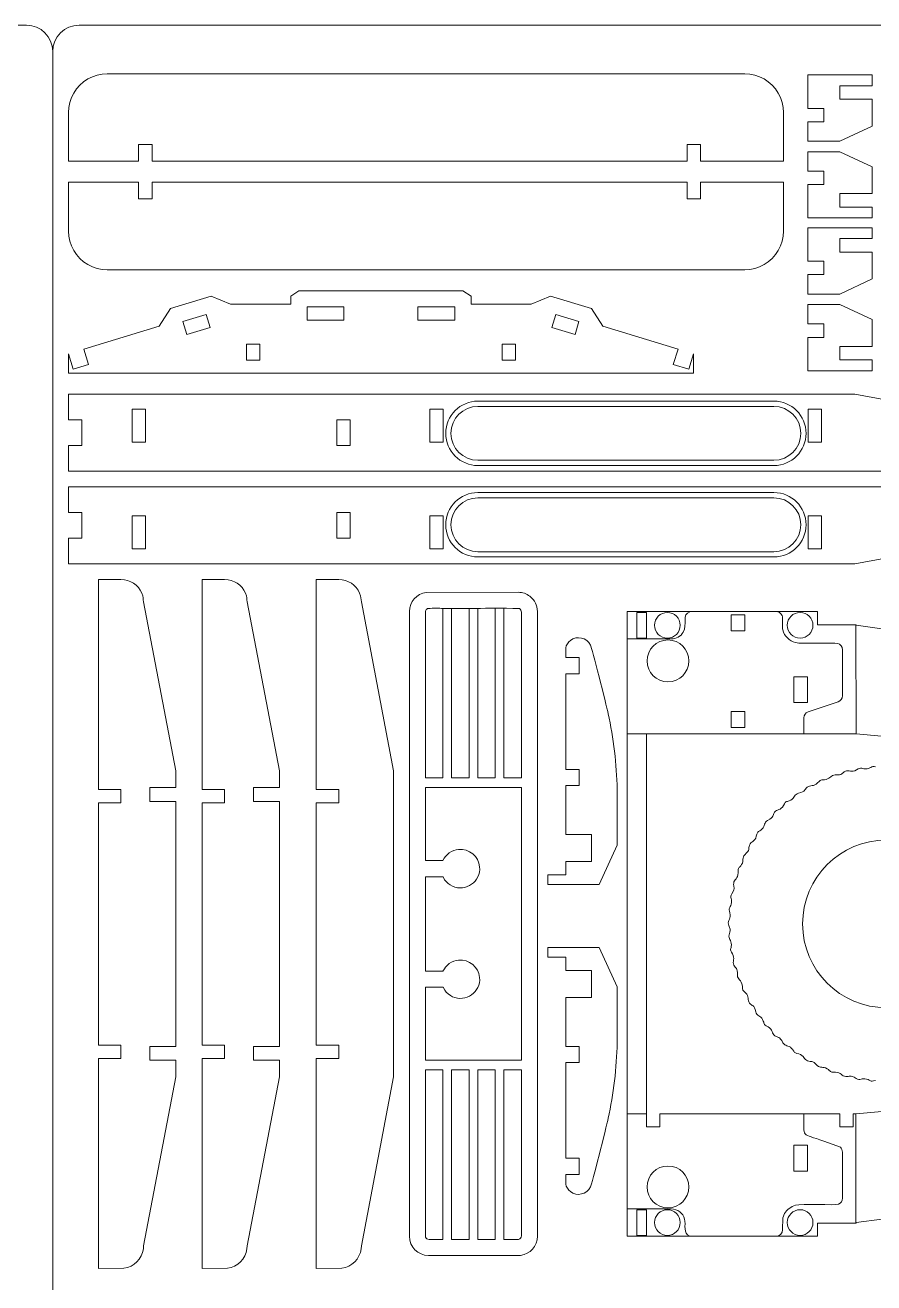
# Model space of a CAD drawing. Header units: centimetres. Extents: x -10 to 98, y 3 to 108.
# Drawn here: x 23.57 to 42.75, y 79.47 to 107.92 of the extents above; entities that cross this region are included whole.
import ezdxf

# ---------------------------------------------------------------- set-up
doc = ezdxf.new("R2010")
doc.units = ezdxf.units.CM
doc.header["$MEASUREMENT"] = 0
doc.layers.add('Camada 1', color=7, linetype='Continuous')

msp = doc.modelspace()

# ---------------------------------------------------------------- linework, layer by layer
at = {"layer": 'Camada 1', "color": 5, "lineweight": 9}
for points in [[(-9.72288, 107.91719), (-9.72288, 107.91719), (23.59712, 107.91719), (23.59712, 107.91719)], [(24.19213, 107.32219), (24.19213, 107.64944), (23.92438, 107.91719), (23.59712, 107.91719)], [(24.78712, 107.91719), (24.45988, 107.91719), (24.19213, 107.64944), (24.19213, 107.32219)], [(24.78712, 107.91719), (24.78712, 107.91719), (58.10714, 107.91719), (58.10714, 107.91719)], [(24.19213, 107.32219), (24.19213, 107.32219), (24.19213, 56.15219), (24.19213, 56.15219)], [(24.19213, 56.15219), (24.19213, 56.15219), (24.19213, 107.32219), (24.19213, 107.32219)]]:
    msp.add_open_spline(points, degree=3, dxfattribs=at)
at = {"layer": 'Camada 1', "color": 3, "lineweight": 9}
for points in [[(24.98567, 106.70054), (24.98567, 106.70054), (24.89063, 106.63704), (24.89063, 106.63704)], [(25.08819, 106.7511), (25.08819, 106.7511), (24.98567, 106.70054), (24.98567, 106.70054)], [(25.19642, 106.78785), (25.19642, 106.78785), (25.08819, 106.7511), (25.08819, 106.7511)], [(25.30854, 106.81014), (25.30854, 106.81014), (25.19642, 106.78785), (25.19642, 106.78785)], [(25.42259, 106.81761), (25.42259, 106.81761), (25.30854, 106.81014), (25.30854, 106.81014)], [(39.83668, 106.81761), (39.83668, 106.81761), (25.42259, 106.81761), (25.42259, 106.81761)], [(39.95073, 106.81014), (39.95073, 106.81014), (39.83668, 106.81761), (39.83668, 106.81761)], [(40.06286, 106.78785), (40.06286, 106.78785), (39.95073, 106.81014), (39.95073, 106.81014)], [(40.17109, 106.7511), (40.17109, 106.7511), (40.06286, 106.78785), (40.06286, 106.78785)], [(40.2736, 106.70054), (40.2736, 106.70054), (40.17109, 106.7511), (40.17109, 106.7511)], [(40.36865, 106.63704), (40.36865, 106.63704), (40.2736, 106.70054), (40.2736, 106.70054)], [(42.71508, 106.79177), (42.71508, 106.79177), (41.25866, 106.79177), (41.25866, 106.79177)], [(41.25866, 106.79177), (41.25866, 106.79177), (41.25866, 106.03586), (41.25866, 106.03586)], [(42.71508, 106.5456), (42.71508, 106.5456), (42.71508, 106.79177), (42.71508, 106.79177)], [(24.72934, 106.47573), (24.72934, 106.47573), (24.66583, 106.38069), (24.66583, 106.38069)], [(24.80469, 106.56168), (24.80469, 106.56168), (24.72934, 106.47573), (24.72934, 106.47573)], [(24.89063, 106.63704), (24.89063, 106.63704), (24.80469, 106.56168), (24.80469, 106.56168)], [(40.45459, 106.56168), (40.45459, 106.56168), (40.36865, 106.63704), (40.36865, 106.63704)], [(40.52995, 106.47573), (40.52995, 106.47573), (40.45459, 106.56168), (40.45459, 106.56168)], [(40.59346, 106.38069), (40.59346, 106.38069), (40.52995, 106.47573), (40.52995, 106.47573)], [(41.98687, 106.24218), (41.98687, 106.24218), (41.98687, 106.5456), (41.98687, 106.5456)], [(41.98687, 106.5456), (41.98687, 106.5456), (42.71508, 106.5456), (42.71508, 106.5456)], [(24.57853, 106.16993), (24.57853, 106.16993), (24.55623, 106.05782), (24.55623, 106.05782)], [(24.61526, 106.27817), (24.61526, 106.27817), (24.57853, 106.16993), (24.57853, 106.16993)], [(24.66583, 106.38069), (24.66583, 106.38069), (24.61526, 106.27817), (24.61526, 106.27817)], [(40.64402, 106.27817), (40.64402, 106.27817), (40.59346, 106.38069), (40.59346, 106.38069)], [(40.68075, 106.16993), (40.68075, 106.16993), (40.64402, 106.27817), (40.64402, 106.27817)], [(40.70306, 106.05782), (40.70306, 106.05782), (40.68075, 106.16993), (40.68075, 106.16993)], [(42.71508, 106.24218), (42.71508, 106.24218), (41.98687, 106.24218), (41.98687, 106.24218)], [(42.71508, 105.63534), (42.71508, 105.63534), (42.71508, 106.24218), (42.71508, 106.24218)], [(24.55623, 106.05782), (24.55623, 106.05782), (24.54876, 105.94376), (24.54876, 105.94376)], [(24.54876, 105.94376), (24.54876, 105.94376), (24.54876, 104.8398), (24.54876, 104.8398)], [(40.71054, 105.94376), (40.71054, 105.94376), (40.70306, 106.05782), (40.70306, 106.05782)], [(40.71054, 104.8398), (40.71054, 104.8398), (40.71054, 105.94376), (40.71054, 105.94376)], [(41.25866, 106.03586), (41.25866, 106.03586), (41.62277, 106.03586), (41.62277, 106.03586)], [(41.62277, 106.03586), (41.62277, 106.03586), (41.62277, 105.73244), (41.62277, 105.73244)], [(41.25866, 105.73244), (41.25866, 105.73244), (41.25866, 105.29309), (41.25866, 105.29309)], [(41.62277, 105.73244), (41.62277, 105.73244), (41.25866, 105.73244), (41.25866, 105.73244)], [(41.98687, 105.29309), (41.98687, 105.29309), (42.71508, 105.63534), (42.71508, 105.63534)], [(41.25866, 105.29309), (41.25866, 105.29309), (41.98687, 105.29309), (41.98687, 105.29309)], [(26.1331, 104.8398), (26.1331, 104.8398), (26.1331, 105.21555), (26.1331, 105.21555)], [(26.1331, 105.21555), (26.1331, 105.21555), (26.43651, 105.21555), (26.43651, 105.21555)], [(26.43651, 105.21555), (26.43651, 105.21555), (26.43651, 104.8398), (26.43651, 104.8398)], [(38.53548, 104.8398), (38.53548, 104.8398), (38.53548, 105.21555), (38.53548, 105.21555)], [(38.53548, 105.21555), (38.53548, 105.21555), (38.8389, 105.21555), (38.8389, 105.21555)], [(38.8389, 105.21555), (38.8389, 105.21555), (38.8389, 104.8398), (38.8389, 104.8398)], [(41.25866, 104.61598), (41.25866, 104.61598), (41.25866, 105.05533), (41.25866, 105.05533)], [(41.25866, 105.05533), (41.25866, 105.05533), (41.98687, 105.05533), (41.98687, 105.05533)], [(41.98687, 105.05533), (41.98687, 105.05533), (42.71508, 104.71307), (42.71508, 104.71307)], [(24.54876, 104.8398), (24.54876, 104.8398), (26.1331, 104.8398), (26.1331, 104.8398)], [(26.43651, 104.8398), (26.43651, 104.8398), (38.53548, 104.8398), (38.53548, 104.8398)], [(38.8389, 104.8398), (38.8389, 104.8398), (40.71054, 104.8398), (40.71054, 104.8398)], [(42.71508, 104.71307), (42.71508, 104.71307), (42.71508, 104.10623), (42.71508, 104.10623)], [(41.62277, 104.61598), (41.62277, 104.61598), (41.25866, 104.61598), (41.25866, 104.61598)], [(41.62277, 104.31255), (41.62277, 104.31255), (41.62277, 104.61598), (41.62277, 104.61598)], [(24.54876, 103.25985), (24.54876, 103.25985), (24.54876, 104.3638), (24.54876, 104.3638)], [(24.54876, 104.3638), (24.54876, 104.3638), (26.1331, 104.3638), (26.1331, 104.3638)], [(26.1331, 104.3638), (26.1331, 104.3638), (26.1331, 103.98806), (26.1331, 103.98806)], [(26.43651, 103.98806), (26.43651, 103.98806), (26.43651, 104.3638), (26.43651, 104.3638)], [(26.43651, 104.3638), (26.43651, 104.3638), (38.53548, 104.3638), (38.53548, 104.3638)], [(38.53548, 104.3638), (38.53548, 104.3638), (38.53548, 103.98806), (38.53548, 103.98806)], [(38.8389, 104.3638), (38.8389, 104.3638), (40.71054, 104.3638), (40.71054, 104.3638)], [(38.8389, 103.98806), (38.8389, 103.98806), (38.8389, 104.3638), (38.8389, 104.3638)], [(40.71054, 104.3638), (40.71054, 104.3638), (40.71054, 103.25985), (40.71054, 103.25985)], [(41.25866, 103.55664), (41.25866, 103.55664), (41.25866, 104.31255), (41.25866, 104.31255)], [(41.25866, 104.31255), (41.25866, 104.31255), (41.62277, 104.31255), (41.62277, 104.31255)], [(26.1331, 103.98806), (26.1331, 103.98806), (26.43651, 103.98806), (26.43651, 103.98806)], [(38.53548, 103.98806), (38.53548, 103.98806), (38.8389, 103.98806), (38.8389, 103.98806)], [(42.71508, 104.10623), (42.71508, 104.10623), (41.98687, 104.10623), (41.98687, 104.10623)], [(41.98687, 104.10623), (41.98687, 104.10623), (41.98687, 103.80281), (41.98687, 103.80281)], [(42.71508, 103.55664), (42.71508, 103.55664), (41.25866, 103.55664), (41.25866, 103.55664)], [(41.98687, 103.80281), (41.98687, 103.80281), (42.71508, 103.80281), (42.71508, 103.80281)], [(42.71508, 103.80281), (42.71508, 103.80281), (42.71508, 103.55664), (42.71508, 103.55664)], [(24.55623, 103.14579), (24.55623, 103.14579), (24.54876, 103.25985), (24.54876, 103.25985)], [(40.71054, 103.25985), (40.71054, 103.25985), (40.70306, 103.14579), (40.70306, 103.14579)], [(42.71508, 103.33528), (42.71508, 103.33528), (41.25866, 103.33528), (41.25866, 103.33528)], [(41.25866, 103.33528), (41.25866, 103.33528), (41.25866, 102.57936), (41.25866, 102.57936)], [(42.71508, 103.0891), (42.71508, 103.0891), (42.71508, 103.33528), (42.71508, 103.33528)], [(24.57853, 103.03368), (24.57853, 103.03368), (24.55623, 103.14579), (24.55623, 103.14579)], [(24.61526, 102.92544), (24.61526, 102.92544), (24.57853, 103.03368), (24.57853, 103.03368)], [(40.68075, 103.03368), (40.68075, 103.03368), (40.64402, 102.92544), (40.64402, 102.92544)], [(40.70306, 103.14579), (40.70306, 103.14579), (40.68075, 103.03368), (40.68075, 103.03368)], [(41.98687, 102.78569), (41.98687, 102.78569), (41.98687, 103.0891), (41.98687, 103.0891)], [(41.98687, 103.0891), (41.98687, 103.0891), (42.71508, 103.0891), (42.71508, 103.0891)], [(24.66583, 102.82292), (24.66583, 102.82292), (24.61526, 102.92544), (24.61526, 102.92544)], [(24.72934, 102.72788), (24.72934, 102.72788), (24.66583, 102.82292), (24.66583, 102.82292)], [(24.80469, 102.64193), (24.80469, 102.64193), (24.72934, 102.72788), (24.72934, 102.72788)], [(40.52995, 102.72788), (40.52995, 102.72788), (40.45459, 102.64193), (40.45459, 102.64193)], [(40.59346, 102.82292), (40.59346, 102.82292), (40.52995, 102.72788), (40.52995, 102.72788)], [(40.64402, 102.92544), (40.64402, 102.92544), (40.59346, 102.82292), (40.59346, 102.82292)], [(42.71508, 102.78569), (42.71508, 102.78569), (41.98687, 102.78569), (41.98687, 102.78569)], [(42.71508, 102.17885), (42.71508, 102.17885), (42.71508, 102.78569), (42.71508, 102.78569)], [(24.89063, 102.56657), (24.89063, 102.56657), (24.80469, 102.64193), (24.80469, 102.64193)], [(24.98567, 102.50307), (24.98567, 102.50307), (24.89063, 102.56657), (24.89063, 102.56657)], [(25.08819, 102.45251), (25.08819, 102.45251), (24.98567, 102.50307), (24.98567, 102.50307)], [(25.19642, 102.41576), (25.19642, 102.41576), (25.08819, 102.45251), (25.08819, 102.45251)], [(25.30854, 102.39347), (25.30854, 102.39347), (25.19642, 102.41576), (25.19642, 102.41576)], [(40.06286, 102.41576), (40.06286, 102.41576), (39.95073, 102.39347), (39.95073, 102.39347)], [(40.17109, 102.45251), (40.17109, 102.45251), (40.06286, 102.41576), (40.06286, 102.41576)], [(40.2736, 102.50307), (40.2736, 102.50307), (40.17109, 102.45251), (40.17109, 102.45251)], [(40.36865, 102.56657), (40.36865, 102.56657), (40.2736, 102.50307), (40.2736, 102.50307)], [(40.45459, 102.64193), (40.45459, 102.64193), (40.36865, 102.56657), (40.36865, 102.56657)], [(41.25866, 102.57936), (41.25866, 102.57936), (41.62277, 102.57936), (41.62277, 102.57936)], [(41.62277, 102.57936), (41.62277, 102.57936), (41.62277, 102.27594), (41.62277, 102.27594)], [(25.42259, 102.386), (25.42259, 102.386), (25.30854, 102.39347), (25.30854, 102.39347)], [(39.83668, 102.386), (39.83668, 102.386), (25.42259, 102.386), (25.42259, 102.386)], [(39.95073, 102.39347), (39.95073, 102.39347), (39.83668, 102.386), (39.83668, 102.386)], [(41.25866, 102.27594), (41.25866, 102.27594), (41.25866, 101.83659), (41.25866, 101.83659)], [(41.62277, 102.27594), (41.62277, 102.27594), (41.25866, 102.27594), (41.25866, 102.27594)], [(41.98687, 101.83659), (41.98687, 101.83659), (42.71508, 102.17885), (42.71508, 102.17885)], [(29.75879, 101.91), (29.75879, 101.91), (29.57673, 101.78862), (29.57673, 101.78862)], [(33.46579, 101.91), (33.46579, 101.91), (29.75879, 101.91), (29.75879, 101.91)], [(33.64787, 101.78862), (33.64787, 101.78862), (33.46579, 101.91), (33.46579, 101.91)], [(41.25866, 101.83659), (41.25866, 101.83659), (41.98687, 101.83659), (41.98687, 101.83659)], [(27.77735, 101.78981), (27.77735, 101.78981), (26.85626, 101.50777), (26.85626, 101.50777)], [(28.21411, 101.60654), (28.21411, 101.60654), (27.77735, 101.78981), (27.77735, 101.78981)], [(29.57673, 101.60654), (29.57673, 101.60654), (28.21411, 101.60654), (28.21411, 101.60654)], [(29.57673, 101.78862), (29.57673, 101.78862), (29.57673, 101.60654), (29.57673, 101.60654)], [(33.64787, 101.60654), (33.64787, 101.60654), (33.64787, 101.78862), (33.64787, 101.78862)], [(35.00929, 101.60654), (35.00929, 101.60654), (33.64787, 101.60654), (33.64787, 101.60654)], [(35.44602, 101.78981), (35.44602, 101.78981), (35.00929, 101.60654), (35.00929, 101.60654)], [(36.36832, 101.50777), (36.36832, 101.50777), (35.44602, 101.78981), (35.44602, 101.78981)], [(41.25866, 101.15948), (41.25866, 101.15948), (41.25866, 101.59883), (41.25866, 101.59883)], [(41.25866, 101.59883), (41.25866, 101.59883), (41.98687, 101.59883), (41.98687, 101.59883)], [(41.98687, 101.59883), (41.98687, 101.59883), (42.71508, 101.25657), (42.71508, 101.25657)], [(26.85626, 101.50777), (26.85626, 101.50777), (26.59683, 101.11148), (26.59683, 101.11148)], [(36.62775, 101.11148), (36.62775, 101.11148), (36.36832, 101.50777), (36.36832, 101.50777)], [(26.59683, 101.11148), (26.59683, 101.11148), (24.89624, 100.59143), (24.89624, 100.59143)], [(38.32714, 100.59143), (38.32714, 100.59143), (36.62775, 101.11148), (36.62775, 101.11148)], [(41.62277, 101.15948), (41.62277, 101.15948), (41.25866, 101.15948), (41.25866, 101.15948)], [(41.62277, 100.85605), (41.62277, 100.85605), (41.62277, 101.15948), (41.62277, 101.15948)], [(42.71508, 101.25657), (42.71508, 101.25657), (42.71508, 100.64973), (42.71508, 100.64973)], [(41.25866, 100.10014), (41.25866, 100.10014), (41.25866, 100.85605), (41.25866, 100.85605)], [(41.25866, 100.85605), (41.25866, 100.85605), (41.62277, 100.85605), (41.62277, 100.85605)], [(24.54876, 100.48552), (24.54876, 100.48552), (24.54876, 100.04758), (24.54876, 100.04758)], [(24.65467, 100.13684), (24.65467, 100.13684), (24.54876, 100.48552), (24.54876, 100.48552)], [(24.89624, 100.59143), (24.89624, 100.59143), (25.00334, 100.24394), (25.00334, 100.24394)], [(38.22123, 100.24394), (38.22123, 100.24394), (38.32714, 100.59143), (38.32714, 100.59143)], [(38.67583, 100.48552), (38.67583, 100.48552), (38.56871, 100.13684), (38.56871, 100.13684)], [(38.67583, 100.04758), (38.67583, 100.04758), (38.67583, 100.48552), (38.67583, 100.48552)], [(42.71508, 100.64973), (42.71508, 100.64973), (41.98687, 100.64973), (41.98687, 100.64973)], [(41.98687, 100.64973), (41.98687, 100.64973), (41.98687, 100.34632), (41.98687, 100.34632)], [(25.00334, 100.24394), (25.00334, 100.24394), (24.65467, 100.13684), (24.65467, 100.13684)], [(38.56871, 100.13684), (38.56871, 100.13684), (38.22123, 100.24394), (38.22123, 100.24394)], [(41.98687, 100.34632), (41.98687, 100.34632), (42.71508, 100.34632), (42.71508, 100.34632)], [(42.71508, 100.34632), (42.71508, 100.34632), (42.71508, 100.10014), (42.71508, 100.10014)], [(24.54876, 100.04758), (24.54876, 100.04758), (38.67583, 100.04758), (38.67583, 100.04758)], [(42.71508, 100.10014), (42.71508, 100.10014), (41.25866, 100.10014), (41.25866, 100.10014)], [(24.54876, 98.99204), (24.54876, 98.99204), (24.54876, 99.57158), (24.54876, 99.57158)], [(24.54876, 99.57158), (24.54876, 99.57158), (42.32801, 99.57158), (42.32801, 99.57158)], [(42.32801, 99.57158), (42.32801, 99.57158), (49.38378, 98.26491), (49.38378, 98.26491)], [(33.80447, 99.29488), (33.46935, 99.29488), (33.19517, 99.0207), (33.19517, 98.6856)], [(40.49463, 99.29488), (40.49463, 99.29488), (33.80447, 99.29488), (33.80447, 99.29488)], [(41.10391, 98.6856), (41.10391, 99.0207), (40.82974, 99.29488), (40.49463, 99.29488)], [(24.85221, 98.99204), (24.85221, 98.99204), (24.54876, 98.99204), (24.54876, 98.99204)], [(24.85221, 98.41128), (24.85221, 98.41128), (24.85221, 98.99204), (24.85221, 98.99204)], [(33.19517, 98.6856), (33.19517, 98.3505), (33.46935, 98.07632), (33.80447, 98.07632)], [(40.49463, 98.07632), (40.82974, 98.07632), (41.10391, 98.3505), (41.10391, 98.6856)], [(24.54876, 97.83054), (24.54876, 97.83054), (24.54876, 98.41128), (24.54876, 98.41128)], [(24.54876, 98.41128), (24.54876, 98.41128), (24.85221, 98.41128), (24.85221, 98.41128)], [(33.80447, 98.07632), (33.80447, 98.07632), (40.49463, 98.07632), (40.49463, 98.07632)], [(46.17662, 97.83054), (46.17662, 97.83054), (24.54876, 97.83054), (24.54876, 97.83054)], [(46.17662, 97.47354), (46.17662, 97.47354), (24.54876, 97.47354), (24.54876, 97.47354)], [(24.54876, 97.47354), (24.54876, 97.47354), (24.54876, 96.89279), (24.54876, 96.89279)], [(33.80447, 97.22776), (33.46935, 97.22776), (33.19517, 96.95358), (33.19517, 96.61848)], [(33.80447, 97.22776), (33.80447, 97.22776), (40.49463, 97.22776), (40.49463, 97.22776)], [(41.10391, 96.61848), (41.10391, 96.95358), (40.82974, 97.22776), (40.49463, 97.22776)], [(42.32801, 95.7325), (42.32801, 95.7325), (49.38378, 97.03916), (49.38378, 97.03916)], [(24.54876, 96.89279), (24.54876, 96.89279), (24.85221, 96.89279), (24.85221, 96.89279)], [(24.85221, 96.89279), (24.85221, 96.89279), (24.85221, 96.31204), (24.85221, 96.31204)], [(33.19517, 96.61848), (33.19517, 96.28337), (33.46935, 96.0092), (33.80447, 96.0092)], [(40.49463, 96.0092), (40.82974, 96.0092), (41.10391, 96.28337), (41.10391, 96.61848)], [(24.85221, 96.31204), (24.85221, 96.31204), (24.54876, 96.31204), (24.54876, 96.31204)], [(24.54876, 96.31204), (24.54876, 96.31204), (24.54876, 95.7325), (24.54876, 95.7325)], [(40.49463, 96.0092), (40.49463, 96.0092), (33.80447, 96.0092), (33.80447, 96.0092)], [(24.54876, 95.7325), (24.54876, 95.7325), (42.32801, 95.7325), (42.32801, 95.7325)], [(25.73508, 95.38239), (25.73508, 95.38239), (25.22533, 95.38239), (25.22533, 95.38239)], [(25.22533, 95.38239), (25.22533, 95.38239), (25.22533, 90.63325), (25.22533, 90.63325)], [(26.20602, 95.06771), (26.1259, 95.26111), (25.94541, 95.3755), (25.73508, 95.38239)], [(28.07826, 95.38239), (28.07826, 95.38239), (27.56851, 95.38239), (27.56851, 95.38239)], [(27.56851, 95.38239), (27.56851, 95.38239), (27.56851, 90.63325), (27.56851, 90.63325)], [(28.5492, 95.06771), (28.46908, 95.26111), (28.28859, 95.3755), (28.07826, 95.38239)], [(30.65886, 95.38239), (30.65886, 95.38239), (30.14911, 95.38239), (30.14911, 95.38239)], [(30.14911, 95.38239), (30.14911, 95.38239), (30.14911, 90.63325), (30.14911, 90.63325)], [(31.1298, 95.06771), (31.04969, 95.2611), (30.86918, 95.3755), (30.65886, 95.38239)], [(26.24484, 94.87264), (26.23559, 94.94511), (26.24209, 94.98068), (26.20602, 95.06771)], [(28.58801, 94.87264), (28.57877, 94.94511), (28.58526, 94.98068), (28.5492, 95.06771)], [(31.1686, 94.87264), (31.15937, 94.94509), (31.16583, 94.98071), (31.1298, 95.06771)], [(32.63311, 95.08756), (32.41724, 95.05802), (32.26054, 94.87961), (32.25348, 94.65438)], [(34.71213, 95.09112), (34.71213, 95.09112), (32.63311, 95.08756), (32.63311, 95.08756)], [(34.97869, 95.00068), (34.88985, 95.06066), (34.82294, 95.08767), (34.71213, 95.09112)], [(26.97303, 91.04955), (26.97303, 91.04955), (26.24484, 94.87264), (26.24484, 94.87264)], [(29.31621, 91.04955), (29.31621, 91.04955), (28.58801, 94.87264), (28.58801, 94.87264)], [(31.8968, 91.04955), (31.8968, 91.04955), (31.1686, 94.87264), (31.1686, 94.87264)], [(35.15006, 94.65438), (35.14362, 94.80871), (35.09013, 94.90165), (34.97869, 95.00068)], [(32.25348, 94.65438), (32.25348, 94.65438), (32.25348, 80.52731), (32.25348, 80.52731)], [(35.15006, 80.52731), (35.15006, 80.52731), (35.15006, 94.65438), (35.15006, 94.65438)], [(37.17632, 80.52688), (37.17632, 80.52688), (37.17637, 94.65406), (37.17637, 94.65406)], [(37.17637, 94.65406), (37.17637, 94.65406), (41.47705, 94.65421), (41.47705, 94.65421)], [(41.47705, 94.65421), (41.47705, 94.65421), (41.47705, 94.35564), (41.47705, 94.35564)], [(41.47705, 94.35564), (41.47705, 94.35564), (42.3509, 94.35564), (42.3509, 94.35564)], [(42.3509, 94.35564), (42.3509, 94.35564), (42.3509, 94.34653), (42.3509, 94.34653)], [(42.3509, 94.34653), (42.3509, 94.34653), (42.93637, 94.26636), (42.93637, 94.26636)], [(35.89333, 94.0004), (35.84827, 93.96436), (35.79772, 93.88703), (35.78857, 93.8328)], [(36.34917, 93.89611), (36.26758, 94.0667), (36.04099, 94.11852), (35.89333, 94.0004)], [(36.75108, 92.34507), (36.70476, 92.55952), (36.37458, 93.84301), (36.34917, 93.89611)], [(35.78857, 93.61363), (35.78857, 93.61363), (35.78857, 93.8328), (35.78857, 93.8328)], [(36.09198, 93.61363), (36.09198, 93.61363), (35.78857, 93.61363), (35.78857, 93.61363)], [(36.09198, 93.24953), (36.09198, 93.24953), (36.09198, 93.61363), (36.09198, 93.61363)], [(35.78857, 91.08175), (35.78857, 91.08175), (35.78857, 93.24953), (35.78857, 93.24953)], [(35.78857, 93.24953), (35.78857, 93.24953), (36.09198, 93.24953), (36.09198, 93.24953)], [(36.95166, 90.63896), (36.94239, 91.19227), (36.86795, 91.80407), (36.75108, 92.34507)], [(37.61324, 83.29409), (37.61324, 83.29409), (37.61324, 91.88719), (37.61324, 91.88719)], [(37.61324, 91.88719), (37.61324, 91.88719), (42.35096, 91.887), (42.35096, 91.887)], [(42.35096, 91.887), (42.35096, 91.887), (47.10343, 91.45316), (47.10343, 91.45316)], [(26.97303, 90.67452), (26.97303, 90.67452), (26.97303, 91.04955), (26.97303, 91.04955)], [(29.31621, 90.67452), (29.31621, 90.67452), (29.31621, 91.04955), (29.31621, 91.04955)], [(31.8968, 84.13155), (31.8968, 84.13155), (31.8968, 91.04955), (31.8968, 91.04955)], [(36.09198, 91.08175), (36.09198, 91.08175), (35.78857, 91.08175), (35.78857, 91.08175)], [(36.09198, 90.71765), (36.09198, 90.71765), (36.09198, 91.08175), (36.09198, 91.08175)], [(25.22533, 90.63325), (25.22533, 90.63325), (25.73508, 90.63325), (25.73508, 90.63325)], [(25.73508, 90.63325), (25.73508, 90.63325), (25.73508, 90.32982), (25.73508, 90.32982)], [(26.39047, 90.67452), (26.39047, 90.67452), (26.97303, 90.67452), (26.97303, 90.67452)], [(26.39047, 90.36017), (26.39047, 90.36017), (26.39047, 90.67452), (26.39047, 90.67452)], [(27.56851, 90.63325), (27.56851, 90.63325), (28.07826, 90.63325), (28.07826, 90.63325)], [(28.07826, 90.63325), (28.07826, 90.63325), (28.07826, 90.32982), (28.07826, 90.32982)], [(28.73365, 90.67452), (28.73365, 90.67452), (29.31621, 90.67452), (29.31621, 90.67452)], [(28.73365, 90.36017), (28.73365, 90.36017), (28.73365, 90.67452), (28.73365, 90.67452)], [(30.14911, 90.63325), (30.14911, 90.63325), (30.65886, 90.63325), (30.65886, 90.63325)], [(30.65886, 90.63325), (30.65886, 90.63325), (30.65886, 90.32982), (30.65886, 90.32982)], [(32.61764, 89.02307), (32.61764, 89.02307), (32.61764, 90.67487), (32.61764, 90.67487)], [(32.61764, 90.67487), (32.61764, 90.67487), (34.7859, 90.67487), (34.7859, 90.67487)], [(34.7859, 90.67487), (34.7859, 90.67487), (34.7859, 84.50683), (34.7859, 84.50683)], [(35.78857, 89.61208), (35.78857, 89.61208), (35.78857, 90.71765), (35.78857, 90.71765)], [(35.78857, 90.71765), (35.78857, 90.71765), (36.09198, 90.71765), (36.09198, 90.71765)], [(36.95166, 90.63896), (36.95166, 90.63896), (36.95371, 89.36935), (36.95371, 89.36935)], [(25.73508, 90.32982), (25.73508, 90.32982), (25.22533, 90.32982), (25.22533, 90.32982)], [(25.22533, 90.32982), (25.22533, 90.32982), (25.22533, 84.85127), (25.22533, 84.85127)], [(26.97303, 90.36017), (26.97303, 90.36017), (26.39047, 90.36017), (26.39047, 90.36017)], [(26.97303, 84.82092), (26.97303, 84.82092), (26.97303, 90.36017), (26.97303, 90.36017)], [(28.07826, 90.32982), (28.07826, 90.32982), (27.56851, 90.32982), (27.56851, 90.32982)], [(27.56851, 90.32982), (27.56851, 90.32982), (27.56851, 84.85127), (27.56851, 84.85127)], [(29.31621, 90.36017), (29.31621, 90.36017), (28.73365, 90.36017), (28.73365, 90.36017)], [(29.31621, 84.82092), (29.31621, 84.82092), (29.31621, 90.36017), (29.31621, 90.36017)], [(30.65886, 90.32982), (30.65886, 90.32982), (30.14911, 90.32982), (30.14911, 90.32982)], [(30.14911, 90.32982), (30.14911, 90.32982), (30.14911, 84.85127), (30.14911, 84.85127)], [(36.37113, 89.61208), (36.37113, 89.61208), (35.78857, 89.61208), (35.78857, 89.61208)], [(36.37113, 89.00524), (36.37113, 89.00524), (36.37113, 89.61208), (36.37113, 89.61208)], [(36.95371, 89.36935), (36.95371, 89.36935), (36.54589, 88.48335), (36.54589, 88.48335)], [(33.15674, 89.198), (33.07182, 89.12966), (33.0643, 89.10805), (33.01155, 89.02425)], [(33.36856, 89.27654), (33.30367, 89.27067), (33.20994, 89.23551), (33.15674, 89.198)], [(33.84339, 88.88145), (33.821, 89.11819), (33.6062, 89.29806), (33.36856, 89.27654)], [(33.01155, 89.02425), (33.01155, 89.02425), (32.61764, 89.02307), (32.61764, 89.02307)], [(33.22575, 88.44471), (33.52737, 88.30504), (33.87476, 88.54991), (33.84339, 88.88145)], [(35.78857, 88.70182), (35.78857, 88.70182), (35.78857, 89.00524), (35.78857, 89.00524)], [(35.78857, 89.00524), (35.78857, 89.00524), (36.37113, 89.00524), (36.37113, 89.00524)], [(32.61764, 86.52159), (32.61764, 86.52159), (32.61764, 88.65891), (32.61764, 88.65891)], [(32.61764, 88.65891), (32.61764, 88.65891), (33.01512, 88.65891), (33.01512, 88.65891)], [(33.01512, 88.65891), (33.01512, 88.65891), (33.05201, 88.5887), (33.05201, 88.5887)], [(33.05201, 88.5887), (33.08929, 88.53604), (33.16722, 88.47181), (33.22575, 88.44471)], [(35.38806, 88.48335), (35.38806, 88.48335), (35.38806, 88.70182), (35.38806, 88.70182)], [(35.38806, 88.70182), (35.38806, 88.70182), (35.78857, 88.70182), (35.78857, 88.70182)], [(36.54589, 88.48335), (36.54589, 88.48335), (35.38806, 88.48335), (35.38806, 88.48335)], [(36.54589, 87.05534), (36.54589, 87.05534), (35.38806, 87.05534), (35.38806, 87.05534)], [(35.38806, 87.05534), (35.38806, 87.05534), (35.38806, 86.83687), (35.38806, 86.83687)], [(36.95371, 86.16933), (36.95371, 86.16933), (36.54589, 87.05534), (36.54589, 87.05534)], [(33.36856, 86.77388), (33.30411, 86.76805), (33.20947, 86.73279), (33.15674, 86.69534)], [(33.84219, 86.37996), (33.81958, 86.61661), (33.60583, 86.79535), (33.36856, 86.77388)], [(35.38806, 86.83687), (35.38806, 86.83687), (35.78857, 86.83687), (35.78857, 86.83687)], [(35.78857, 86.83687), (35.78857, 86.83687), (35.78857, 86.53345), (35.78857, 86.53345)], [(33.01275, 86.52159), (33.01275, 86.52159), (32.61764, 86.52159), (32.61764, 86.52159)], [(33.15674, 86.69534), (33.07389, 86.62794), (33.06457, 86.60391), (33.01275, 86.52159)], [(35.78857, 86.53345), (35.78857, 86.53345), (36.37113, 86.53345), (36.37113, 86.53345)], [(36.37113, 86.53345), (36.37113, 86.53345), (36.37113, 85.92661), (36.37113, 85.92661)], [(33.22695, 85.94441), (33.52704, 85.80674), (33.87366, 86.0508), (33.84219, 86.37996)], [(32.61764, 84.50683), (32.61764, 84.50683), (32.61764, 86.15743), (32.61764, 86.15743)], [(32.61764, 86.15743), (32.61764, 86.15743), (33.01631, 86.15743), (33.01631, 86.15743)], [(33.01631, 86.15743), (33.01631, 86.15743), (33.05321, 86.0884), (33.05321, 86.0884)], [(33.05321, 86.0884), (33.09069, 86.03585), (33.16828, 85.97133), (33.22695, 85.94441)], [(35.78857, 85.92661), (35.78857, 85.92661), (35.78857, 84.82104), (35.78857, 84.82104)], [(36.37113, 85.92661), (36.37113, 85.92661), (35.78857, 85.92661), (35.78857, 85.92661)], [(36.95166, 84.89972), (36.95166, 84.89972), (36.95371, 86.16933), (36.95371, 86.16933)], [(25.22533, 84.85127), (25.22533, 84.85127), (25.73508, 84.85127), (25.73508, 84.85127)], [(25.73508, 84.85127), (25.73508, 84.85127), (25.73508, 84.54784), (25.73508, 84.54784)], [(26.39047, 84.50658), (26.39047, 84.50658), (26.39047, 84.82092), (26.39047, 84.82092)], [(26.39047, 84.82092), (26.39047, 84.82092), (26.97303, 84.82092), (26.97303, 84.82092)], [(27.56851, 84.85127), (27.56851, 84.85127), (28.07826, 84.85127), (28.07826, 84.85127)], [(28.07826, 84.85127), (28.07826, 84.85127), (28.07826, 84.54784), (28.07826, 84.54784)], [(28.73365, 84.50658), (28.73365, 84.50658), (28.73365, 84.82092), (28.73365, 84.82092)], [(28.73365, 84.82092), (28.73365, 84.82092), (29.31621, 84.82092), (29.31621, 84.82092)], [(30.14911, 84.85127), (30.14911, 84.85127), (30.65886, 84.85127), (30.65886, 84.85127)], [(30.65886, 84.85127), (30.65886, 84.85127), (30.65886, 84.54784), (30.65886, 84.54784)], [(35.78857, 84.82104), (35.78857, 84.82104), (36.09198, 84.82104), (36.09198, 84.82104)], [(36.09198, 84.82104), (36.09198, 84.82104), (36.09198, 84.45694), (36.09198, 84.45694)], [(36.75108, 83.19362), (36.86795, 83.73462), (36.94239, 84.34642), (36.95166, 84.89972)], [(25.73508, 84.54784), (25.73508, 84.54784), (25.22533, 84.54784), (25.22533, 84.54784)], [(25.22533, 84.54784), (25.22533, 84.54784), (25.22533, 79.7987), (25.22533, 79.7987)], [(26.97303, 84.50658), (26.97303, 84.50658), (26.39047, 84.50658), (26.39047, 84.50658)], [(26.97303, 84.13155), (26.97303, 84.13155), (26.97303, 84.50658), (26.97303, 84.50658)], [(28.07826, 84.54784), (28.07826, 84.54784), (27.56851, 84.54784), (27.56851, 84.54784)], [(27.56851, 84.54784), (27.56851, 84.54784), (27.56851, 79.7987), (27.56851, 79.7987)], [(29.31621, 84.50658), (29.31621, 84.50658), (28.73365, 84.50658), (28.73365, 84.50658)], [(29.31621, 84.13155), (29.31621, 84.13155), (29.31621, 84.50658), (29.31621, 84.50658)], [(30.65886, 84.54784), (30.65886, 84.54784), (30.14911, 84.54784), (30.14911, 84.54784)], [(30.14911, 84.54784), (30.14911, 84.54784), (30.14911, 79.7987), (30.14911, 79.7987)], [(34.7859, 84.50683), (34.7859, 84.50683), (32.61764, 84.50683), (32.61764, 84.50683)], [(36.09198, 84.45694), (36.09198, 84.45694), (35.78857, 84.45694), (35.78857, 84.45694)], [(35.78857, 84.45694), (35.78857, 84.45694), (35.78857, 82.28916), (35.78857, 82.28916)], [(26.24484, 80.30845), (26.24484, 80.30845), (26.97303, 84.13155), (26.97303, 84.13155)], [(28.58801, 80.30845), (28.58801, 80.30845), (29.31621, 84.13155), (29.31621, 84.13155)], [(31.1686, 80.30845), (31.1686, 80.30845), (31.8968, 84.13155), (31.8968, 84.13155)], [(47.10343, 83.72795), (47.10343, 83.72795), (42.35096, 83.29412), (42.35096, 83.29412)], [(36.34917, 81.64257), (36.37458, 81.69567), (36.70476, 82.97917), (36.75108, 83.19362)], [(37.61324, 83.0028), (37.61324, 83.0028), (37.61324, 83.29409), (37.61324, 83.29409)], [(41.9868, 83.29409), (41.9868, 83.29409), (37.91667, 83.29409), (37.91667, 83.29409)], [(37.91667, 83.29409), (37.91667, 83.29409), (37.91667, 83.0028), (37.91667, 83.0028)], [(41.9868, 83.0028), (41.9868, 83.0028), (41.9868, 83.29409), (41.9868, 83.29409)], [(42.35096, 83.29412), (42.35096, 83.29412), (42.29027, 83.29412), (42.29027, 83.29412)], [(42.29027, 83.29412), (42.29027, 83.29412), (42.29027, 83.00283), (42.29027, 83.00283)], [(37.91667, 83.0028), (37.91667, 83.0028), (37.61324, 83.0028), (37.61324, 83.0028)], [(42.29027, 83.00283), (42.29027, 83.00283), (41.9868, 83.0028), (41.9868, 83.0028)], [(35.78857, 82.28916), (35.78857, 82.28916), (36.09198, 82.28916), (36.09198, 82.28916)], [(36.09198, 82.28916), (36.09198, 82.28916), (36.09198, 81.92506), (36.09198, 81.92506)], [(36.09198, 81.92506), (36.09198, 81.92506), (35.78857, 81.92506), (35.78857, 81.92506)], [(35.78857, 81.92506), (35.78857, 81.92506), (35.78857, 81.70588), (35.78857, 81.70588)], [(35.78857, 81.70588), (35.79772, 81.65165), (35.84827, 81.57433), (35.89333, 81.53828)], [(35.89333, 81.53828), (36.04099, 81.42016), (36.26758, 81.47199), (36.34917, 81.64257)], [(42.3509, 80.82545), (42.3509, 80.82545), (41.47705, 80.82545), (41.47705, 80.82545)], [(41.47705, 80.82545), (41.47705, 80.82545), (41.47705, 80.52688), (41.47705, 80.52688)], [(42.93637, 80.91476), (42.93637, 80.91476), (42.3509, 80.83553), (42.3509, 80.83553)], [(42.3509, 80.83553), (42.3509, 80.83553), (42.3509, 80.82545), (42.3509, 80.82545)], [(32.25348, 80.52731), (32.26126, 80.27869), (32.43998, 80.09838), (32.69023, 80.09056)], [(34.76925, 80.09413), (34.9881, 80.12181), (35.14059, 80.30017), (35.15006, 80.52731)], [(41.47705, 80.52688), (41.47705, 80.52688), (37.17632, 80.52688), (37.17632, 80.52688)], [(25.80162, 79.80306), (26.02815, 79.83288), (26.21065, 80.01538), (26.24047, 80.24192)], [(26.24047, 80.24192), (26.24047, 80.24192), (26.24484, 80.30845), (26.24484, 80.30845)], [(28.1448, 79.80306), (28.37133, 79.83288), (28.55383, 80.01538), (28.58366, 80.24192)], [(28.58366, 80.24192), (28.58366, 80.24192), (28.58801, 80.30845), (28.58801, 80.30845)], [(30.72539, 79.80306), (30.95193, 79.83288), (31.13442, 80.01537), (31.16424, 80.24192)], [(31.16424, 80.24192), (31.16424, 80.24192), (31.1686, 80.30845), (31.1686, 80.30845)], [(32.69023, 80.09056), (32.69023, 80.09056), (34.76925, 80.09413), (34.76925, 80.09413)], [(25.22533, 79.7987), (25.22533, 79.7987), (25.80162, 79.80306), (25.80162, 79.80306)], [(27.56851, 79.7987), (27.56851, 79.7987), (28.1448, 79.80306), (28.1448, 79.80306)], [(30.14911, 79.7987), (30.14911, 79.7987), (30.72539, 79.80306), (30.72539, 79.80306)]]:
    msp.add_open_spline(points, degree=3, dxfattribs=at)
at = {"layer": 'Camada 1', "lineweight": 9}
for points in [[(27.13592, 101.21264), (27.13592, 101.21264), (27.65835, 101.3733), (27.65835, 101.3733)], [(27.65835, 101.3733), (27.65835, 101.3733), (27.74762, 101.08293), (27.74762, 101.08293)], [(29.94086, 101.54585), (29.94086, 101.54585), (29.94086, 101.24239), (29.94086, 101.24239)], [(30.77627, 101.54585), (30.77627, 101.54585), (29.94086, 101.54585), (29.94086, 101.54585)], [(30.77627, 101.24239), (30.77627, 101.24239), (30.77627, 101.54585), (30.77627, 101.54585)], [(32.44831, 101.24239), (32.44831, 101.24239), (32.44831, 101.54585), (32.44831, 101.54585)], [(32.44831, 101.54585), (32.44831, 101.54585), (33.28372, 101.54585), (33.28372, 101.54585)], [(33.28372, 101.54585), (33.28372, 101.54585), (33.28372, 101.24239), (33.28372, 101.24239)], [(35.56624, 101.3733), (35.56624, 101.3733), (35.47699, 101.08293), (35.47699, 101.08293)], [(36.08747, 101.21264), (36.08747, 101.21264), (35.56624, 101.3733), (35.56624, 101.3733)], [(27.22518, 100.92347), (27.22518, 100.92347), (27.13592, 101.21264), (27.13592, 101.21264)], [(27.74762, 101.08293), (27.74762, 101.08293), (27.22518, 100.92347), (27.22518, 100.92347)], [(29.94086, 101.24239), (29.94086, 101.24239), (30.77627, 101.24239), (30.77627, 101.24239)], [(33.28372, 101.24239), (33.28372, 101.24239), (32.44831, 101.24239), (32.44831, 101.24239)], [(35.47699, 101.08293), (35.47699, 101.08293), (35.99941, 100.92347), (35.99941, 100.92347)], [(35.99941, 100.92347), (35.99941, 100.92347), (36.08747, 101.21264), (36.08747, 101.21264)], [(28.57112, 100.70331), (28.57112, 100.70331), (28.57112, 100.33914), (28.57112, 100.33914)], [(28.87458, 100.70331), (28.87458, 100.70331), (28.57112, 100.70331), (28.57112, 100.70331)], [(28.87458, 100.33914), (28.87458, 100.33914), (28.87458, 100.70331), (28.87458, 100.70331)], [(34.34881, 100.33914), (34.34881, 100.33914), (34.34881, 100.70331), (34.34881, 100.70331)], [(34.34881, 100.70331), (34.34881, 100.70331), (34.65227, 100.70331), (34.65227, 100.70331)], [(34.65227, 100.70331), (34.65227, 100.70331), (34.65227, 100.33914), (34.65227, 100.33914)], [(28.57112, 100.33914), (28.57112, 100.33914), (28.87458, 100.33914), (28.87458, 100.33914)], [(34.65227, 100.33914), (34.65227, 100.33914), (34.34881, 100.33914), (34.34881, 100.33914)], [(25.98514, 99.22885), (25.98514, 99.22885), (26.2886, 99.22885), (26.2886, 99.22885)], [(25.98514, 98.48626), (25.98514, 98.48626), (25.98514, 99.22885), (25.98514, 99.22885)], [(26.2886, 99.22885), (26.2886, 99.22885), (26.2886, 98.48626), (26.2886, 98.48626)], [(30.91668, 98.99204), (30.91668, 98.99204), (30.61323, 98.99204), (30.61323, 98.99204)], [(30.61323, 98.99204), (30.61323, 98.99204), (30.61323, 98.41128), (30.61323, 98.41128)], [(30.91668, 98.41128), (30.91668, 98.41128), (30.91668, 98.99204), (30.91668, 98.99204)], [(32.71603, 98.48626), (32.71603, 98.48626), (32.71603, 99.22885), (32.71603, 99.22885)], [(32.71603, 99.22885), (32.71603, 99.22885), (33.01949, 99.22885), (33.01949, 99.22885)], [(33.01949, 99.22885), (33.01949, 99.22885), (33.01949, 98.48626), (33.01949, 98.48626)], [(41.26649, 98.48626), (41.26649, 98.48626), (41.26649, 99.22885), (41.26649, 99.22885)], [(41.26649, 99.22885), (41.26649, 99.22885), (41.56995, 99.22885), (41.56995, 99.22885)], [(41.56995, 99.22885), (41.56995, 99.22885), (41.56995, 98.48626), (41.56995, 98.48626)], [(26.2886, 98.48626), (26.2886, 98.48626), (25.98514, 98.48626), (25.98514, 98.48626)], [(33.01949, 98.48626), (33.01949, 98.48626), (32.71603, 98.48626), (32.71603, 98.48626)], [(41.56995, 98.48626), (41.56995, 98.48626), (41.26649, 98.48626), (41.26649, 98.48626)], [(30.61323, 98.41128), (30.61323, 98.41128), (30.91668, 98.41128), (30.91668, 98.41128)], [(26.2886, 96.81781), (26.2886, 96.81781), (25.98514, 96.81781), (25.98514, 96.81781)], [(25.98514, 96.81781), (25.98514, 96.81781), (25.98514, 96.07523), (25.98514, 96.07523)], [(26.2886, 96.07523), (26.2886, 96.07523), (26.2886, 96.81781), (26.2886, 96.81781)], [(30.61323, 96.89279), (30.61323, 96.89279), (30.91668, 96.89279), (30.91668, 96.89279)], [(30.61323, 96.31204), (30.61323, 96.31204), (30.61323, 96.89279), (30.61323, 96.89279)], [(30.91668, 96.89279), (30.91668, 96.89279), (30.91668, 96.31204), (30.91668, 96.31204)], [(32.71603, 96.81781), (32.71603, 96.81781), (32.71603, 96.07523), (32.71603, 96.07523)], [(33.01949, 96.81781), (33.01949, 96.81781), (32.71603, 96.81781), (32.71603, 96.81781)], [(33.01949, 96.07523), (33.01949, 96.07523), (33.01949, 96.81781), (33.01949, 96.81781)], [(41.26649, 96.81781), (41.26649, 96.81781), (41.26649, 96.07523), (41.26649, 96.07523)], [(41.56995, 96.81781), (41.56995, 96.81781), (41.26649, 96.81781), (41.26649, 96.81781)], [(41.56995, 96.07523), (41.56995, 96.07523), (41.56995, 96.81781), (41.56995, 96.81781)], [(30.91668, 96.31204), (30.91668, 96.31204), (30.61323, 96.31204), (30.61323, 96.31204)], [(25.98514, 96.07523), (25.98514, 96.07523), (26.2886, 96.07523), (26.2886, 96.07523)], [(32.71603, 96.07523), (32.71603, 96.07523), (33.01949, 96.07523), (33.01949, 96.07523)], [(41.26649, 96.07523), (41.26649, 96.07523), (41.56995, 96.07523), (41.56995, 96.07523)], [(32.66286, 94.72102), (32.63987, 94.71179), (32.62188, 94.68849), (32.61883, 94.6639)], [(33.01155, 94.72697), (32.95907, 94.72697), (32.69386, 94.73348), (32.66286, 94.72102)], [(33.01155, 90.89264), (33.01155, 90.89264), (33.01155, 94.72697), (33.01155, 94.72697)], [(33.01155, 94.72697), (33.01155, 94.72697), (33.2091, 94.72697), (33.2091, 94.72697)], [(33.2091, 94.72697), (33.2091, 94.72697), (33.2091, 90.89264), (33.2091, 90.89264)], [(33.603, 94.72697), (33.603, 94.72697), (33.2091, 94.72697), (33.2091, 94.72697)], [(33.603, 90.89264), (33.603, 90.89264), (33.603, 94.72697), (33.603, 94.72697)], [(33.603, 94.72697), (33.603, 94.72697), (33.80055, 94.72697), (33.80055, 94.72697)], [(34.74068, 94.72102), (34.70716, 94.73448), (33.88075, 94.72697), (33.80055, 94.72697)], [(33.80055, 90.89264), (33.80055, 90.89264), (33.80055, 94.72697), (33.80055, 94.72697)], [(34.19444, 94.72697), (34.19444, 94.72697), (34.19444, 90.89264), (34.19444, 90.89264)], [(34.3908, 90.89264), (34.3908, 90.89264), (34.3908, 94.72697), (34.3908, 94.72697)], [(34.7859, 94.64248), (34.78411, 94.67481), (34.77477, 94.70734), (34.74068, 94.72102)], [(32.61883, 94.6639), (32.61883, 94.6639), (32.61764, 94.20574), (32.61764, 94.20574)], [(34.7859, 94.64248), (34.7859, 94.64248), (34.7859, 90.89264), (34.7859, 90.89264)], [(38.08675, 94.63501), (37.9264, 94.63501), (37.79639, 94.505), (37.79639, 94.34465)], [(38.37712, 94.34465), (38.37712, 94.505), (38.24711, 94.63501), (38.08675, 94.63501)], [(39.53147, 94.21611), (39.53147, 94.21611), (39.53147, 94.58028), (39.53147, 94.58028)], [(39.53147, 94.58028), (39.53147, 94.58028), (39.83493, 94.58028), (39.83493, 94.58028)], [(39.83493, 94.58028), (39.83493, 94.58028), (39.83493, 94.21611), (39.83493, 94.21611)], [(41.08685, 94.63501), (40.9265, 94.63501), (40.79649, 94.505), (40.79649, 94.34465)], [(41.37721, 94.34465), (41.37721, 94.505), (41.2472, 94.63501), (41.08685, 94.63501)], [(32.61764, 94.20574), (32.61764, 94.20574), (32.61764, 90.89264), (32.61764, 90.89264)], [(37.79639, 94.34465), (37.79639, 94.18429), (37.9264, 94.05429), (38.08675, 94.05429)], [(38.08675, 94.05429), (38.24711, 94.05429), (38.37712, 94.18429), (38.37712, 94.34465)], [(39.83493, 94.21611), (39.83493, 94.21611), (39.53147, 94.21611), (39.53147, 94.21611)], [(40.79649, 94.34465), (40.79649, 94.18429), (40.9265, 94.05429), (41.08685, 94.05429)], [(41.08685, 94.05429), (41.2472, 94.05429), (41.37721, 94.18429), (41.37721, 94.34465)], [(38.10044, 94.01203), (37.8392, 94.01203), (37.6274, 93.80023), (37.6274, 93.53899)], [(38.57347, 93.53899), (38.57347, 93.80023), (38.36168, 94.01203), (38.10044, 94.01203)], [(37.6274, 93.53899), (37.6274, 93.27775), (37.8392, 93.06596), (38.10044, 93.06596)], [(38.10044, 93.06596), (38.36168, 93.06596), (38.57347, 93.27775), (38.57347, 93.53899)], [(41.25227, 93.18078), (41.25227, 93.18078), (40.94881, 93.18078), (40.94881, 93.18078)], [(40.94881, 93.18078), (40.94881, 93.18078), (40.94881, 92.59766), (40.94881, 92.59766)], [(41.25227, 92.59766), (41.25227, 92.59766), (41.25227, 93.18078), (41.25227, 93.18078)], [(40.94881, 92.59766), (40.94881, 92.59766), (41.25227, 92.59766), (41.25227, 92.59766)], [(39.83493, 92.39653), (39.83493, 92.39653), (39.53147, 92.39653), (39.53147, 92.39653)], [(39.53147, 92.39653), (39.53147, 92.39653), (39.53147, 92.03238), (39.53147, 92.03238)], [(39.83493, 92.03238), (39.83493, 92.03238), (39.83493, 92.39653), (39.83493, 92.39653)], [(39.53147, 92.03238), (39.53147, 92.03238), (39.83493, 92.03238), (39.83493, 92.03238)], [(32.61764, 90.89264), (32.61764, 90.89264), (33.01155, 90.89264), (33.01155, 90.89264)], [(33.2091, 90.89264), (33.2091, 90.89264), (33.603, 90.89264), (33.603, 90.89264)], [(34.19444, 90.89264), (34.19444, 90.89264), (33.80055, 90.89264), (33.80055, 90.89264)], [(34.7859, 90.89264), (34.7859, 90.89264), (34.3908, 90.89264), (34.3908, 90.89264)], [(32.61764, 84.28786), (32.61764, 84.28786), (32.6212, 80.50827), (32.6212, 80.50827)], [(33.01155, 84.28786), (33.01155, 84.28786), (32.61764, 84.28786), (32.61764, 84.28786)], [(33.01155, 80.45353), (33.01155, 80.45353), (33.01155, 84.28786), (33.01155, 84.28786)], [(33.603, 84.28786), (33.603, 84.28786), (33.2091, 84.28786), (33.2091, 84.28786)], [(33.2091, 84.28786), (33.2091, 84.28786), (33.2091, 80.45353), (33.2091, 80.45353)], [(33.603, 80.45353), (33.603, 80.45353), (33.603, 84.28786), (33.603, 84.28786)], [(33.80055, 80.45353), (33.80055, 80.45353), (33.80055, 84.28786), (33.80055, 84.28786)], [(33.80055, 84.28786), (33.80055, 84.28786), (34.19444, 84.28786), (34.19444, 84.28786)], [(34.19444, 84.28786), (34.19444, 84.28786), (34.19444, 80.45353), (34.19444, 80.45353)], [(34.7859, 84.28786), (34.7859, 84.28786), (34.3908, 84.28786), (34.3908, 84.28786)], [(34.3908, 84.28786), (34.3908, 84.28786), (34.3908, 80.45353), (34.3908, 80.45353)], [(34.7859, 80.53922), (34.7859, 80.53922), (34.7859, 84.28786), (34.7859, 84.28786)], [(41.25227, 82.58339), (41.25227, 82.58339), (40.94881, 82.58339), (40.94881, 82.58339)], [(40.94881, 82.58339), (40.94881, 82.58339), (40.94881, 82.00026), (40.94881, 82.00026)], [(41.25227, 82.00026), (41.25227, 82.00026), (41.25227, 82.58339), (41.25227, 82.58339)], [(38.10044, 82.1151), (37.8392, 82.1151), (37.6274, 81.9033), (37.6274, 81.64206)], [(38.57347, 81.64206), (38.57347, 81.9033), (38.36168, 82.1151), (38.10044, 82.1151)], [(40.94881, 82.00026), (40.94881, 82.00026), (41.25227, 82.00026), (41.25227, 82.00026)], [(37.6274, 81.64206), (37.6274, 81.38082), (37.8392, 81.16903), (38.10044, 81.16903)], [(38.10044, 81.16903), (38.36168, 81.16903), (38.57347, 81.38082), (38.57347, 81.64206)], [(38.08675, 81.12677), (37.9264, 81.12677), (37.79639, 80.99676), (37.79639, 80.83641)], [(38.37712, 80.83641), (38.37712, 80.99676), (38.24711, 81.12677), (38.08675, 81.12677)], [(41.08685, 81.12677), (40.9265, 81.12677), (40.79649, 80.99676), (40.79649, 80.83641)], [(41.37721, 80.83641), (41.37721, 80.99676), (41.2472, 81.12677), (41.08685, 81.12677)], [(37.79639, 80.83641), (37.79639, 80.67606), (37.9264, 80.54605), (38.08675, 80.54605)], [(38.08675, 80.54605), (38.24711, 80.54605), (38.37712, 80.67606), (38.37712, 80.83641)], [(40.79649, 80.83641), (40.79649, 80.67606), (40.9265, 80.54605), (41.08685, 80.54605)], [(41.08685, 80.54605), (41.2472, 80.54605), (41.37721, 80.67606), (41.37721, 80.83641)], [(32.6212, 80.50827), (32.63215, 80.46739), (32.66432, 80.45562), (32.70213, 80.45353)], [(34.72165, 80.45591), (34.76774, 80.46167), (34.78359, 80.49746), (34.7859, 80.53922)], [(32.70213, 80.45353), (32.70213, 80.45353), (33.01155, 80.45353), (33.01155, 80.45353)], [(33.2091, 80.45353), (33.2091, 80.45353), (33.603, 80.45353), (33.603, 80.45353)], [(34.19444, 80.45353), (34.19444, 80.45353), (33.80055, 80.45353), (33.80055, 80.45353)], [(34.3908, 80.45353), (34.3908, 80.45353), (34.72165, 80.45591), (34.72165, 80.45591)]]:
    msp.add_open_spline(points, degree=3, dxfattribs=at)
at = {"layer": 'Camada 1', "color": 1, "lineweight": 9}
for points in [[(33.80444, 99.41388), (33.40389, 99.41388), (33.07617, 99.08617), (33.07617, 98.6856)], [(40.49466, 99.41388), (40.49466, 99.41388), (33.80444, 99.41388), (33.80444, 99.41388)], [(41.22291, 98.6856), (41.22291, 99.08617), (40.8952, 99.41388), (40.49466, 99.41388)], [(33.07617, 98.6856), (33.07617, 98.28505), (33.40389, 97.95732), (33.80444, 97.95732)], [(40.49466, 97.95732), (40.8952, 97.95732), (41.22291, 98.28505), (41.22291, 98.6856)], [(33.80444, 97.95732), (33.80444, 97.95732), (40.49466, 97.95732), (40.49466, 97.95732)], [(33.80444, 97.34676), (33.40389, 97.34676), (33.07617, 97.01903), (33.07617, 96.61848)], [(33.80444, 97.34676), (33.80444, 97.34676), (40.49466, 97.34676), (40.49466, 97.34676)], [(41.22291, 96.61848), (41.22291, 97.01903), (40.8952, 97.34676), (40.49466, 97.34676)], [(33.07617, 96.61848), (33.07617, 96.21791), (33.40389, 95.8902), (33.80444, 95.8902)], [(40.49466, 95.8902), (40.8952, 95.8902), (41.22291, 96.21791), (41.22291, 96.61848)], [(40.49466, 95.8902), (40.49466, 95.8902), (33.80444, 95.8902), (33.80444, 95.8902)], [(37.39534, 94.63502), (37.39534, 94.63502), (37.39534, 94.05427), (37.39534, 94.05427)], [(37.61312, 94.63502), (37.61312, 94.63502), (37.39534, 94.63502), (37.39534, 94.63502)], [(37.61312, 94.05427), (37.61312, 94.05427), (37.61312, 94.63502), (37.61312, 94.63502)], [(38.59505, 94.64924), (38.40607, 94.59859), (38.54383, 94.36007), (38.44563, 94.18997)], [(40.67883, 94.56431), (40.64985, 94.63427), (40.60006, 94.64311), (40.54427, 94.65421)], [(40.69389, 94.23944), (40.68634, 94.27592), (40.70269, 94.5067), (40.67883, 94.56431)], [(38.17761, 94.03522), (38.28783, 94.04246), (38.38794, 94.09002), (38.44563, 94.18997)], [(40.69389, 94.23944), (40.74022, 94.08877), (40.83539, 94.0014), (40.98154, 93.95178)], [(42.35069, 94.34655), (42.35069, 94.34655), (42.35096, 91.887), (42.35096, 91.887)], [(38.17761, 94.03522), (38.17761, 94.03522), (37.17632, 94.03522), (37.17632, 94.03522)], [(37.39534, 94.05427), (37.39534, 94.05427), (37.61312, 94.05427), (37.61312, 94.05427)], [(40.98154, 93.95178), (41.11046, 93.91723), (41.84452, 93.95439), (41.93644, 93.93297)], [(42.04438, 93.79228), (42.04002, 93.85913), (41.99782, 93.91866), (41.93644, 93.93297)], [(42.04438, 93.79228), (42.04438, 93.79228), (42.04438, 92.74932), (42.04438, 92.74932)], [(41.9448, 92.61115), (42.0105, 92.64095), (42.03689, 92.67756), (42.04438, 92.74932)], [(41.9448, 92.61115), (41.9448, 92.61115), (41.27012, 92.38625), (41.27012, 92.38625)], [(41.27012, 92.38625), (41.20443, 92.35645), (41.17803, 92.31983), (41.17053, 92.24808)], [(41.17053, 92.24808), (41.17053, 92.24808), (41.17053, 91.887), (41.17053, 91.887)], [(37.17632, 91.887), (37.17632, 91.887), (37.61324, 91.887), (37.61324, 91.887)], [(37.61324, 83.29409), (37.61324, 83.29409), (37.17632, 83.29409), (37.17632, 83.29409)], [(41.17053, 83.29409), (41.17053, 82.72281), (41.10639, 82.86297), (41.6227, 82.67732)], [(42.35069, 80.83521), (42.35069, 80.83521), (42.35069, 83.29385), (42.35069, 83.29385)], [(41.99675, 82.53951), (41.99675, 82.53951), (41.6227, 82.67732), (41.6227, 82.67732)], [(42.04438, 82.43177), (42.04109, 82.46333), (42.02722, 82.51991), (41.99675, 82.53951)], [(42.04438, 81.38881), (42.04438, 81.38881), (42.04438, 82.43177), (42.04438, 82.43177)], [(41.95448, 81.25424), (42.01185, 81.27799), (42.0404, 81.32781), (42.04438, 81.38881)], [(37.17632, 81.14587), (37.17632, 81.14587), (38.17761, 81.14587), (38.17761, 81.14587)], [(37.39534, 81.12677), (37.39534, 81.12677), (37.61312, 81.12677), (37.61312, 81.12677)], [(37.39534, 80.54604), (37.39534, 80.54604), (37.39534, 81.12677), (37.39534, 81.12677)], [(37.61312, 81.12677), (37.61312, 81.12677), (37.61312, 80.54604), (37.61312, 80.54604)], [(38.47656, 80.91647), (38.43984, 81.05351), (38.31573, 81.14135), (38.17761, 81.14587)], [(40.98154, 81.2293), (40.88739, 81.20407), (40.78326, 81.12417), (40.73453, 81.03977)], [(41.95448, 81.25424), (41.86961, 81.21911), (41.1235, 81.26734), (40.98154, 81.2293)], [(38.47656, 80.91647), (38.51127, 80.78682), (38.42741, 80.57676), (38.59505, 80.53184)], [(40.68993, 80.67252), (40.68993, 80.67252), (40.69389, 80.94165), (40.69389, 80.94165)], [(40.69389, 80.94165), (40.69389, 80.94165), (40.73453, 81.03977), (40.73453, 81.03977)], [(37.61312, 80.54604), (37.61312, 80.54604), (37.39534, 80.54604), (37.39534, 80.54604)], [(40.56329, 80.52813), (40.64172, 80.54372), (40.68408, 80.59264), (40.68993, 80.67252)]]:
    msp.add_open_spline(points, degree=3, dxfattribs=at)
at = {"layer": 'Camada 1', "color": 2, "lineweight": 9}
for points in [[(41.88284, 90.96), (42.05952, 90.95506), (42.02107, 91.00115), (42.10977, 91.04174)], [(42.10977, 91.04174), (42.19152, 91.07917), (42.24949, 91.00608), (42.36209, 91.07365)], [(42.56566, 91.0971), (42.4519, 91.09897), (42.48674, 91.14849), (42.36209, 91.07365)], [(42.79435, 91.14461), (42.69803, 91.17339), (42.67595, 91.09532), (42.56566, 91.0971)], [(41.24823, 90.68352), (41.31747, 90.74074), (41.39234, 90.68519), (41.48367, 90.77962)], [(41.67431, 90.85488), (41.56397, 90.82726), (41.58484, 90.88417), (41.48367, 90.77962)], [(41.88284, 90.96), (41.78212, 90.96283), (41.78145, 90.8817), (41.67431, 90.85488)], [(41.05009, 90.54577), (40.95227, 90.52243), (40.97229, 90.44377), (40.87602, 90.39026)], [(41.05009, 90.54577), (41.22213, 90.58689), (41.17299, 90.62132), (41.24823, 90.68352)], [(40.5088, 90.1144), (40.56106, 90.18792), (40.64788, 90.15306), (40.71127, 90.26789)], [(40.87602, 90.39026), (40.77659, 90.335), (40.78166, 90.39536), (40.71127, 90.26789)], [(40.35311, 89.93016), (40.26446, 89.88224), (40.30429, 89.81142), (40.22512, 89.73486)], [(40.35311, 89.93016), (40.50874, 90.01425), (40.45216, 90.03475), (40.5088, 90.1144)], [(40.22512, 89.73486), (40.14329, 89.6557), (40.13278, 89.71548), (40.09769, 89.57403)], [(39.83893, 89.15499), (39.96719, 89.27658), (39.90771, 89.28217), (39.94182, 89.3735)], [(39.94182, 89.3735), (39.97334, 89.45788), (40.0661, 89.44664), (40.09769, 89.57403)], [(43.03968, 89.48691), (41.99235, 89.48691), (41.14332, 88.63786), (41.14332, 87.59053)], [(39.83893, 89.15499), (39.76601, 89.08587), (39.82255, 89.02831), (39.76578, 88.93332)], [(39.76578, 88.93332), (39.70731, 88.83558), (39.68183, 88.89051), (39.68458, 88.74504)], [(39.54321, 88.27337), (39.63586, 88.42398), (39.57669, 88.4137), (39.58595, 88.51084)], [(39.58595, 88.51084), (39.59448, 88.60062), (39.68709, 88.61384), (39.68458, 88.74504)], [(39.54321, 88.27337), (39.49052, 88.18779), (39.56007, 88.1466), (39.52978, 88.04021)], [(39.52978, 88.04021), (39.49863, 87.93073), (39.45983, 87.97715), (39.50001, 87.83741)], [(39.46544, 87.58555), (39.45045, 87.67436), (39.53629, 87.71119), (39.50001, 87.83741)], [(39.48566, 87.34522), (39.45679, 87.24859), (39.53491, 87.22716), (39.53316, 87.11653)], [(39.48566, 87.34522), (39.53624, 87.51451), (39.48169, 87.48931), (39.46544, 87.58555)], [(41.14332, 87.59053), (41.14332, 86.54318), (41.99235, 85.69416), (43.03968, 85.69416)], [(39.53316, 87.11653), (39.53135, 87.00287), (39.48169, 87.03768), (39.55662, 86.91291)], [(39.58852, 86.66065), (39.5511, 86.74237), (39.62422, 86.80031), (39.55662, 86.91291)], [(39.67025, 86.43365), (39.67531, 86.60991), (39.6291, 86.57198), (39.58852, 86.66065)], [(39.78141, 86.1853), (39.7657, 86.33871), (39.667, 86.32014), (39.67025, 86.43365)], [(39.78141, 86.1853), (39.78193, 86.09292), (39.7943, 86.08907), (39.85069, 86.03454)], [(39.94675, 85.7991), (39.88954, 85.86831), (39.94509, 85.94326), (39.85069, 86.03454)], [(40.08449, 85.60097), (40.04341, 85.77296), (40.00897, 85.72381), (39.94675, 85.7991)], [(40.08449, 85.60097), (40.10791, 85.50289), (40.18639, 85.52335), (40.24, 85.42687)], [(40.24, 85.42687), (40.29531, 85.32733), (40.23493, 85.33254), (40.36241, 85.26214)], [(40.51582, 85.05966), (40.44235, 85.11194), (40.47723, 85.19875), (40.36241, 85.26214)], [(40.7001, 84.90398), (40.61611, 85.0595), (40.59519, 85.00313), (40.51582, 85.05966)], [(40.7001, 84.90398), (40.748, 84.81536), (40.81862, 84.85523), (40.89539, 84.77598)], [(40.89539, 84.77598), (40.97445, 84.69434), (40.91487, 84.68356), (41.0562, 84.64854)], [(41.25676, 84.49266), (41.17247, 84.52421), (41.1835, 84.61702), (41.0562, 84.64854)], [(41.47525, 84.38981), (41.35371, 84.51805), (41.3479, 84.45855), (41.25676, 84.49266)], [(41.47525, 84.38981), (41.54445, 84.31679), (41.60188, 84.37345), (41.69689, 84.31664)], [(41.69689, 84.31664), (41.79469, 84.25815), (41.7398, 84.23265), (41.88517, 84.23542)], [(42.11939, 84.13679), (42.02966, 84.14537), (42.01643, 84.23792), (41.88517, 84.23542)], [(42.35689, 84.09406), (42.20634, 84.18671), (42.21645, 84.1275), (42.11939, 84.13679)], [(42.35689, 84.09406), (42.44245, 84.0414), (42.48354, 84.11086), (42.59006, 84.08063)], [(42.59006, 84.08063), (42.6996, 84.04954), (42.65302, 84.01069), (42.7928, 84.05087)]]:
    msp.add_open_spline(points, degree=3, dxfattribs=at)

doc.saveas('drawing.dxf')
